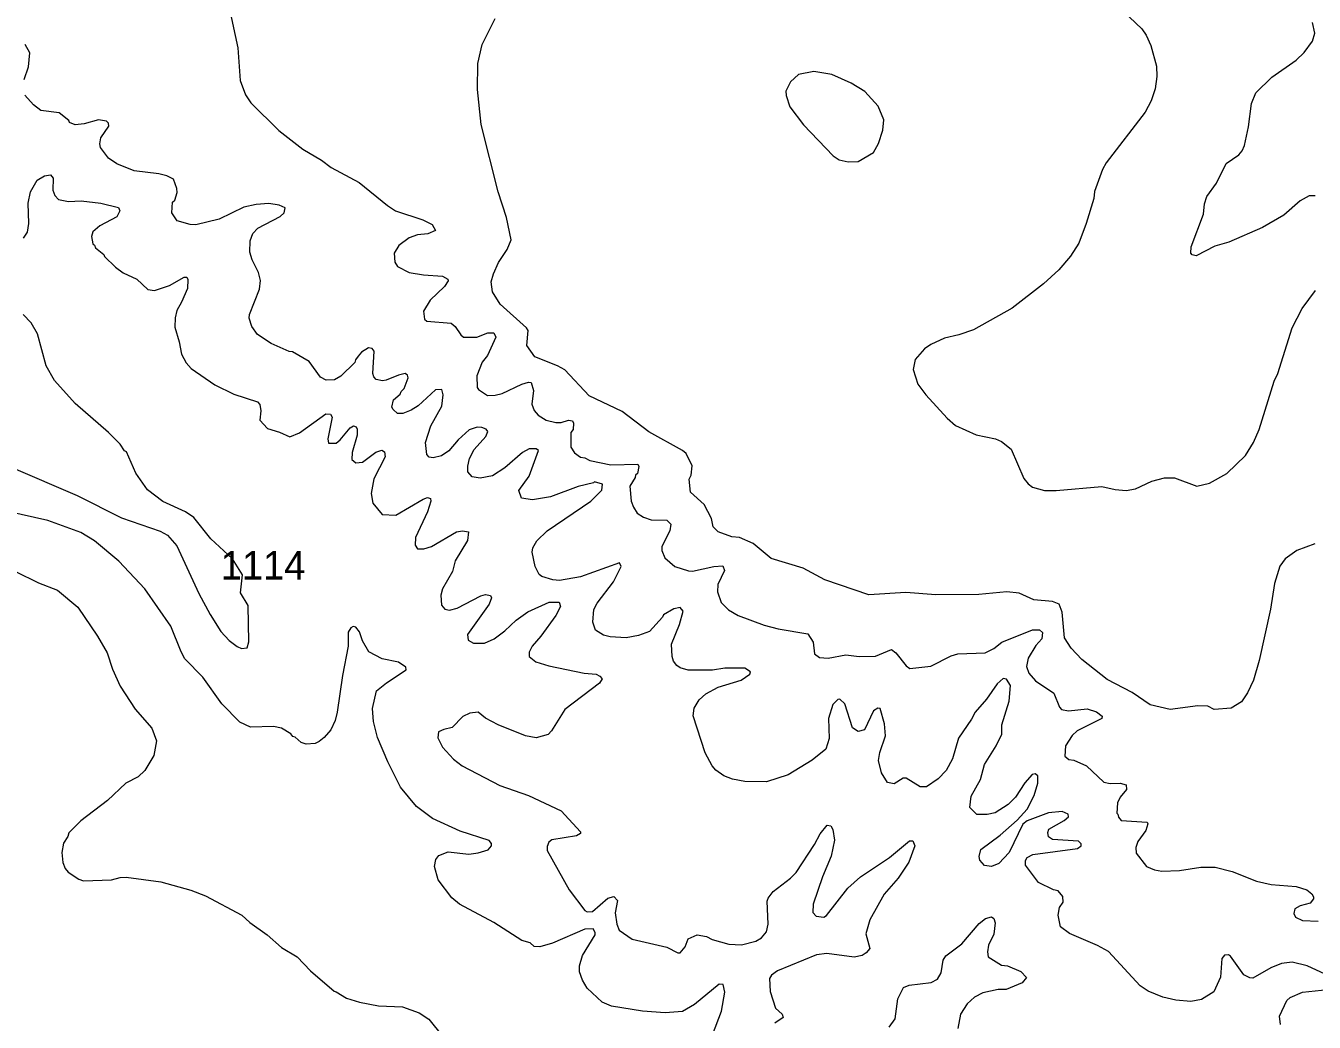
# Model space of a CAD drawing. Header units: kilometres. Extents: x 178.1 to 232.4, y 8228.7 to 8284.8.
# Drawn here: x 184.61 to 191.87, y 8263.2 to 8268.81 of the extents above; entities that cross this region are included whole.
import ezdxf

# ---------------------------------------------------------------- set-up
doc = ezdxf.new("R2010")
doc.units = ezdxf.units.KM
for name, color, linetype in [('1', 7, 'Continuous'), ('2', 7, 'Continuous'), ('21', 7, 'Continuous')]:
    doc.layers.add(name, color=color, linetype=linetype)
doc.styles.add('dgn002', font='dgn002.shx')

msp = doc.modelspace()

# ---------------------------------------------------------------- linework, layer by layer
at = {"layer": '1', "color": 5, "linetype": 'Continuous', "lineweight": 13, "flags": 128}
for points in [[(190.7948, 8268.8903), (190.8995, 8268.7919), (190.9245, 8268.7551), (190.9509, 8268.6974), (190.9832, 8268.5812), (190.9837, 8268.5231), (190.9747, 8268.453), (190.9526, 8268.3859), (190.9189, 8268.3222), (190.6997, 8268.0366), (190.6777, 8267.9991), (190.6332, 8267.8758), (190.6292, 8267.8373), (190.5871, 8267.6948), (190.5452, 8267.5848), (190.4983, 8267.5126), (190.4327, 8267.4346), (190.3465, 8267.3567), (190.1693, 8267.2188), (189.9513, 8267.0963), (189.87, 8267.0688), (189.7894, 8267.0501), (189.7118, 8267.0145), (189.6766, 8266.9895), (189.6231, 8266.9292), (189.6113, 8266.8745), (189.6389, 8266.7906), (189.6832, 8266.7319), (189.8036, 8266.5993), (189.8504, 8266.5589), (189.9663, 8266.5053), (190.0749, 8266.4836), (190.1101, 8266.4689), (190.1636, 8266.4247), (190.2354, 8266.2604), (190.2606, 8266.2296), (190.2843, 8266.212), (190.3524, 8266.1932), (190.4176, 8266.1929), (190.675, 8266.2158), (190.7489, 8266.1982), (190.8107, 8266.193), (190.8645, 8266.2021), (190.9565, 8266.2452), (191.0279, 8266.2636), (191.0832, 8266.2637), (191.2098, 8266.2162), (191.2814, 8266.2341), (191.379, 8266.2889), (191.4838, 8266.3905)], [(187.1583, 8268.4505), (187.1599, 8268.5954), (187.1856, 8268.7031), (187.2583, 8268.8488)], [(187.2753, 8267.8744), (187.1798, 8268.253), (187.1583, 8268.4505)], [(187.2764, 8267.4761), (187.3264, 8267.55), (187.3488, 8267.6042), (187.3213, 8267.7296), (187.2753, 8267.8744)], [(191.8733, 8265.8929), (191.772, 8265.8554), (191.7062, 8265.8077), (191.6763, 8265.7674), (191.6469, 8265.6695), (191.6238, 8265.5246), (191.5612, 8265.235), (191.528, 8265.1256), (191.4957, 8265.0547), (191.4607, 8265.003), (191.4036, 8264.9671), (191.307, 8264.9602), (191.2724, 8264.9787), (191.2156, 8264.9814), (191.0594, 8264.9601), (190.9475, 8264.9856), (190.8462, 8265.0559), (190.7049, 8265.1283), (190.5612, 8265.241), (190.5024, 8265.3048), (190.4652, 8265.3642), (190.4516, 8265.5082), (190.4349, 8265.5521), (190.3976, 8265.5683), (190.2922, 8265.5764), (190.2082, 8265.615), (190.1389, 8265.6216), (189.9819, 8265.607), (189.7388, 8265.6055), (189.5713, 8265.6185), (189.3623, 8265.6056), (189.1154, 8265.6893), (188.9928, 8265.7552), (188.8132, 8265.8092), (188.7113, 8265.8951), (188.6331, 8265.9288), (188.5902, 8265.9318), (188.5147, 8265.961), (188.4862, 8265.9883), (188.4765, 8266.0349), (188.4344, 8266.1145), (188.358, 8266.1838), (188.35, 8266.2558), (188.3615, 8266.2793), (188.368, 8266.3314), (188.3329, 8266.4008), (188.313, 8266.4188), (188.1226, 8266.5228), (187.973, 8266.6373), (187.7877, 8266.7259), (187.6496, 8266.8714), (187.6083, 8266.8953), (187.4805, 8266.9459), (187.4367, 8267.0094), (187.443, 8267.0931), (187.4351, 8267.1091), (187.2867, 8267.2415), (187.2422, 8267.3113), (187.2357, 8267.3673), (187.2482, 8267.4122), (187.2764, 8267.4761)], [(191.802, 8267.2174), (191.8773, 8267.3187)], [(191.666, 8266.8511), (191.7473, 8267.1081), (191.802, 8267.2174)], [(191.4838, 8266.3905), (191.5295, 8266.4622), (191.5614, 8266.5361), (191.6451, 8266.8078), (191.666, 8266.8511)]]:
    msp.add_lwpolyline(points, dxfattribs=at)
at = {"layer": '2', "color": 3, "linetype": 'Continuous', "lineweight": 0, "flags": 128}
for points in [[(185.7586, 8268.9198), (185.8086, 8268.6843), (185.8215, 8268.5013), (185.8524, 8268.4196), (185.8812, 8268.3758), (186.04, 8268.22), (186.174, 8268.1138), (186.2803, 8268.0515), (186.3337, 8268.0118), (186.4916, 8267.9261), (186.6524, 8267.7966), (186.6973, 8267.7675), (186.8504, 8267.7171), (186.9026, 8267.6893), (186.922, 8267.6561), (186.8788, 8267.6384), (186.8202, 8267.6328), (186.7735, 8267.6159), (186.7147, 8267.5716), (186.6894, 8267.5294), (186.6926, 8267.4776), (186.7075, 8267.4542), (186.7741, 8267.4195), (186.8538, 8267.4061), (186.9622, 8267.3984), (186.9907, 8267.3817), (186.993, 8267.3724), (186.9726, 8267.3403), (186.8928, 8267.2639), (186.8543, 8267.2027), (186.8602, 8267.1571), (186.8723, 8267.1454), (187.0107, 8267.1344), (187.0333, 8267.1157), (187.0643, 8267.0686), (187.0795, 8267.0558), (187.1543, 8267.0566), (187.2159, 8267.0799), (187.2507, 8267.0805), (187.2615, 8267.0561)], [(191.8757, 8267.8514), (191.8431, 8267.8515), (191.791, 8267.8236), (191.6995, 8267.7419), (191.5798, 8267.6736), (191.3894, 8267.5902), (191.3104, 8267.5686), (191.2063, 8267.5134), (191.1825, 8267.5186), (191.1762, 8267.5289), (191.178, 8267.5639), (191.2478, 8267.7478), (191.2521, 8267.8067), (191.2656, 8267.8469), (191.3212, 8267.9218), (191.3744, 8268.0336), (191.4455, 8268.0821), (191.4652, 8268.1047), (191.4787, 8268.1346), (191.5003, 8268.2405), (191.5175, 8268.3712), (191.5416, 8268.4315), (191.6321, 8268.5203), (191.7689, 8268.6152), (191.8144, 8268.6582), (191.8607, 8268.7228), (191.8738, 8268.7665), (191.8605, 8268.8263)], [(184.6052, 8268.5057), (184.63, 8268.577), (184.6382, 8268.6566), (184.612, 8268.7041)], [(189.3407, 8268.4382), (189.2621, 8268.4848), (189.1538, 8268.5342), (189.0527, 8268.5516), (188.9661, 8268.5351), (188.9221, 8268.4934), (188.8949, 8268.4403), (188.897, 8268.4159), (188.9179, 8268.3525), (188.9952, 8268.2506), (189.1615, 8268.076), (189.1946, 8268.0548), (189.2454, 8268.043), (189.3028, 8268.0448), (189.3878, 8268.0952), (189.4164, 8268.1468), (189.4409, 8268.2202), (189.446, 8268.2799), (189.4158, 8268.3568), (189.3407, 8268.4382)], [(185.9123, 8267.8027), (185.8431, 8267.7878), (185.7034, 8267.72), (185.572, 8267.6886), (185.5397, 8267.6899), (185.4673, 8267.7102), (185.4366, 8267.7565), (185.4414, 8267.8161), (185.4543, 8267.8275), (185.4677, 8267.8693), (185.4657, 8267.8931), (185.4469, 8267.9448), (185.408, 8267.9639), (185.3631, 8267.9753), (185.2242, 8267.992), (185.127, 8268.0308), (185.081, 8268.0628), (185.0346, 8268.1232), (185.0316, 8268.1436), (185.0378, 8268.1774), (185.0822, 8268.2437), (185.0806, 8268.2602), (185.0694, 8268.2718), (185.0241, 8268.28), (184.9437, 8268.2569), (184.8929, 8268.2507), (184.8614, 8268.2644), (184.8562, 8268.2757), (184.8027, 8268.3181), (184.6997, 8268.3313), (184.6583, 8268.3637), (184.6092, 8268.4174)], [(184.6014, 8267.6134), (184.6241, 8267.6466), (184.6316, 8267.6948), (184.6285, 8267.8099), (184.642, 8267.8747), (184.6784, 8267.9397), (184.7197, 8267.9646), (184.7543, 8267.9688), (184.7681, 8267.9515), (184.7668, 8267.8824), (184.7788, 8267.8536), (184.7988, 8267.8312), (184.8547, 8267.8189), (184.9256, 8267.8225), (185.0365, 8267.8109), (185.1363, 8267.7864), (185.1448, 8267.7675), (185.128, 8267.7335), (185.032, 8267.6817), (184.9925, 8267.6482), (184.9855, 8267.6233), (184.9921, 8267.581), (185.0016, 8267.5738), (185.0064, 8267.5579), (185.0542, 8267.5211), (185.058, 8267.5097)], [(186.0689, 8267.7557), (186.0745, 8267.7845), (186.0425, 8267.7998), (185.9838, 8267.809), (185.9123, 8267.8027)], [(185.8767, 8267.5336), (185.8776, 8267.5975), (185.8938, 8267.6398), (185.921, 8267.6699), (186.0477, 8267.7357), (186.0689, 8267.7557)], [(185.058, 8267.5097), (185.1194, 8267.45), (185.1638, 8267.418), (185.24, 8267.3817), (185.3023, 8267.3239)], [(187.9584, 8265.7854), (187.7386, 8265.7072), (187.6207, 8265.686), (187.5819, 8265.6891), (187.5215, 8265.7078), (187.5058, 8265.7207), (187.4835, 8265.7658), (187.4665, 8265.8451), (187.4695, 8265.8701), (187.4925, 8265.9086), (187.5511, 8265.9652), (187.7968, 8266.1321), (187.8579, 8266.1953), (187.8618, 8266.228), (187.8173, 8266.2422), (187.8112, 8266.2359), (187.7261, 8266.2159), (187.5688, 8266.157), (187.4679, 8266.1403), (187.4071, 8266.1489), (187.3918, 8266.1934), (187.4502, 8266.2733), (187.5018, 8266.4182), (187.4887, 8266.4279), (187.4496, 8266.4265), (187.4121, 8266.4066), (187.3119, 8266.3201), (187.2436, 8266.2759), (187.1737, 8266.2621), (187.1277, 8266.2701), (187.104, 8266.2979), (187.104, 8266.3305), (187.1143, 8266.3736), (187.1389, 8266.4239), (187.2049, 8266.4972), (187.2171, 8266.524), (187.2078, 8266.5373), (187.1828, 8266.5467), (187.156, 8266.5483), (187.1116, 8266.5342), (187.049, 8266.4788), (186.9974, 8266.4158), (186.9563, 8266.3874), (186.909, 8266.3758), (186.8857, 8266.3796), (186.8737, 8266.3945), (186.8655, 8266.4635), (186.8955, 8266.5564), (186.9576, 8266.6676), (186.9657, 8266.7303), (186.9582, 8266.7605), (186.9217, 8266.7591), (186.8238, 8266.6702), (186.7853, 8266.6443), (186.7385, 8266.626), (186.7074, 8266.6261), (186.6827, 8266.6479), (186.6761, 8266.662), (186.6863, 8266.7034), (186.7236, 8266.7352), (186.7288, 8266.7509), (186.7447, 8266.7671), (186.7678, 8266.8265), (186.7638, 8266.8427), (186.7519, 8266.851), (186.713, 8266.8422), (186.6446, 8266.8131), (186.6226, 8266.8103), (186.5884, 8266.8173), (186.5748, 8266.8333), (186.5691, 8266.852), (186.5771, 8266.9774), (186.5655, 8266.9912), (186.5452, 8266.9955), (186.5059, 8266.9707), (186.4872, 8266.9494), (186.4721, 8266.9285), (186.4674, 8266.9127), (186.3895, 8266.8366), (186.3534, 8266.8154), (186.3066, 8266.8135), (186.2741, 8266.8305), (186.21, 8266.9184), (186.1159, 8266.9733), (186.0977, 8266.976), (185.9959, 8267.0201), (185.9193, 8267.0713), (185.8885, 8267.1161), (185.8729, 8267.1633), (185.8745, 8267.1837), (185.9311, 8267.3262), (185.9366, 8267.3754), (185.9255, 8267.4202), (185.889, 8267.4906), (185.8767, 8267.5336)], [(185.3023, 8267.3239), (185.3399, 8267.3189), (185.4245, 8267.3465)], [(185.4245, 8267.3465), (185.5073, 8267.3943), (185.521, 8267.3932), (185.5269, 8267.3805), (185.5251, 8267.3306), (185.492, 8267.2526), (185.4644, 8267.2062), (185.456, 8267.165), (185.4547, 8267.1121), (185.4793, 8267.0291), (185.4907, 8266.9595), (185.5177, 8266.9117), (185.5463, 8266.8804), (185.6792, 8266.7883), (185.7865, 8266.7348), (185.9195, 8266.6909), (185.9332, 8266.6772), (185.9383, 8266.6407), (185.9322, 8266.5882), (185.975, 8266.542), (186.0432, 8266.5206), (186.102, 8266.4945), (186.1568, 8266.5168), (186.3046, 8266.6241), (186.3302, 8266.6221), (186.3398, 8266.6052), (186.3156, 8266.4833), (186.3199, 8266.4592), (186.3617, 8266.4601), (186.3844, 8266.4774), (186.4409, 8266.5453), (186.4604, 8266.5562), (186.4744, 8266.5503), (186.4816, 8266.5379), (186.4816, 8266.5043), (186.4521, 8266.4063), (186.4505, 8266.3668), (186.4732, 8266.3477), (186.5107, 8266.3527), (186.5851, 8266.4093), (186.62, 8266.4199), (186.6348, 8266.411), (186.6394, 8266.3823), (186.574, 8266.2587), (186.5592, 8266.1755), (186.5692, 8266.1206), (186.6222, 8266.0572), (186.699, 8266.0547), (186.8517, 8266.1441), (186.8773, 8266.1532), (186.8932, 8266.1474), (186.8953, 8266.1325), (186.8772, 8266.0725), (186.8096, 8265.9279), (186.808, 8265.8851), (186.8213, 8265.8653), (186.8569, 8265.8638), (186.8986, 8265.8779), (187.0396, 8265.9608), (187.0743, 8265.9657), (187.1073, 8265.9601), (187.1019, 8265.9113), (187.0333, 8265.7972), (187.0175, 8265.7374), (186.9616, 8265.6387), (186.9525, 8265.603), (186.9559, 8265.548), (186.9745, 8265.5246), (187.0005, 8265.5182), (187.0435, 8265.5311), (187.1769, 8265.6004), (187.2044, 8265.607), (187.2324, 8265.6011), (187.2368, 8265.5881), (187.2239, 8265.5527), (187.1027, 8265.3817), (187.1062, 8265.3502), (187.1357, 8265.3341), (187.198, 8265.3326), (187.2515, 8265.3576), (187.313, 8265.4028), (187.3759, 8265.4637), (187.4424, 8265.5094), (187.5615, 8265.564), (187.6189, 8265.5649), (187.6251, 8265.5399), (187.5996, 8265.4891), (187.5152, 8265.3731), (187.4659, 8265.3159), (187.4486, 8265.2824), (187.4496, 8265.259), (187.4869, 8265.2287), (187.5609, 8265.2055), (187.7584, 8265.1644), (187.8274, 8265.1593)], [(184.5325, 8266.3247), (184.9044, 8266.1651), (185.1544, 8266.0386), (185.3723, 8265.9641), (185.4123, 8265.9422), (185.4653, 8265.8804), (185.5883, 8265.6129), (185.6522, 8265.4951), (185.7133, 8265.3983), (185.7603, 8265.3492), (185.8054, 8265.3149), (185.83, 8265.3042), (185.8615, 8265.3071), (185.871, 8265.3418), (185.8661, 8265.545), (185.8237, 8265.6168), (185.8359, 8265.7179), (185.7788, 8265.8077), (185.6559, 8265.921), (185.5605, 8266.0408), (185.5139, 8266.0727), (185.3867, 8266.1317), (185.3, 8266.1963), (185.2344, 8266.2911), (185.1813, 8266.4113), (185.1704, 8266.4167), (185.1463, 8266.4535), (185.0809, 8266.5188), (184.8928, 8266.6823), (184.7769, 8266.8113), (184.7296, 8266.8952), (184.6815, 8267.0739), (184.6454, 8267.1356), (184.6006, 8267.1832)], [(187.2615, 8267.0561), (187.2154, 8266.9519), (187.1844, 8266.9148), (187.155, 8266.8381), (187.1566, 8266.7733)], [(187.1566, 8266.7733), (187.164, 8266.7615), (187.2155, 8266.7282)], [(187.2155, 8266.7282), (187.2586, 8266.7296), (187.2981, 8266.7395), (187.4082, 8266.7909), (187.4457, 8266.8017), (187.4602, 8266.8001), (187.4743, 8266.7564), (187.4647, 8266.6787), (187.4781, 8266.6429), (187.5003, 8266.6164), (187.545, 8266.588), (187.5997, 8266.5751), (187.63, 8266.5764), (187.6701, 8266.5878), (187.6939, 8266.5849), (187.6995, 8266.5723), (187.6967, 8266.5369), (187.6848, 8266.5197), (187.6836, 8266.4366), (187.705, 8266.4053), (187.7395, 8266.3809), (187.7639, 8266.377), (187.792, 8266.3625), (187.909, 8266.3365), (188.0619, 8266.3404), (188.0665, 8266.3278), (188.0604, 8266.2877), (188.0492, 8266.2799), (188.0469, 8266.2661), (188.0157, 8266.2178), (188.0243, 8266.133), (188.0363, 8266.0995), (188.0581, 8266.0653), (188.0929, 8266.0425), (188.1364, 8266.0285), (188.2255, 8266.0266), (188.2475, 8266.0029), (188.2411, 8265.965), (188.1971, 8265.8769), (188.1975, 8265.8547), (188.2131, 8265.8133), (188.2693, 8265.7651), (188.346, 8265.7406), (188.3685, 8265.7388), (188.4888, 8265.7653), (188.5408, 8265.7692), (188.5488, 8265.7415), (188.5123, 8265.663), (188.5095, 8265.6216), (188.5313, 8265.563), (188.5718, 8265.5206), (188.6261, 8265.4895), (188.7729, 8265.4342), (188.8521, 8265.4133), (189.0191, 8265.3851), (189.0492, 8265.3384), (189.0565, 8265.2731), (189.0853, 8265.2529), (189.1327, 8265.2495), (189.2325, 8265.2677), (189.3081, 8265.2581), (189.4007, 8265.2597), (189.4906, 8265.2972), (189.5146, 8265.2782), (189.5722, 8265.2053), (189.5935, 8265.1906), (189.7125, 8265.2042), (189.8264, 8265.2629), (189.8645, 8265.2741), (190.0174, 8265.2788), (190.0671, 8265.3039), (190.1123, 8265.3383), (190.2834, 8265.4075), (190.3228, 8265.4077), (190.3398, 8265.3936), (190.3364, 8265.3569), (190.3022, 8265.3204), (190.2598, 8265.2483), (190.2496, 8265.2014), (190.2637, 8265.1652), (190.3014, 8265.1209), (190.4041, 8265.052), (190.4368, 8264.9723), (190.4471, 8264.9603), (190.4869, 8264.9518), (190.5928, 8264.9634), (190.6445, 8264.9467), (190.6756, 8264.923), (190.6747, 8264.9086), (190.5363, 8264.839), (190.5078, 8264.8136), (190.4702, 8264.7557), (190.4656, 8264.6982), (190.4889, 8264.6776), (190.5171, 8264.6754)], [(186.2951, 8264.8016), (186.2677, 8264.7792), (186.2447, 8264.7692), (186.194, 8264.7649), (186.1646, 8264.7739), (186.1325, 8264.805), (186.1182, 8264.8089), (186.1068, 8264.8227), (186.0556, 8264.8551), (186.0102, 8264.8647), (185.8801, 8264.8614), (185.8196, 8264.8891), (185.7181, 8264.9925), (185.6119, 8265.1416), (185.5112, 8265.2443), (185.4897, 8265.2837), (185.4311, 8265.4298), (185.2849, 8265.6398), (185.138, 8265.7951), (185.0017, 8265.9089), (184.9246, 8265.9559), (184.7395, 8266.0235), (184.4374, 8266.0907)], [(187.9236, 8265.6795), (187.9683, 8265.7643), (187.9584, 8265.7854)], [(184.5565, 8265.7366), (184.6856, 8265.6738), (184.7928, 8265.6314), (184.9068, 8265.5355), (185.0184, 8265.3732), (185.0726, 8265.2793), (185.1024, 8265.1878), (185.1452, 8265.0905), (185.2308, 8264.9618), (185.3236, 8264.8543), (185.3507, 8264.7833), (185.3361, 8264.7007), (185.285, 8264.6161), (185.2466, 8264.5812), (185.1782, 8264.545), (185.0743, 8264.4482), (184.9247, 8264.3329), (184.8578, 8264.2656), (184.852, 8264.2442), (184.827, 8264.208), (184.8177, 8264.1546), (184.8236, 8264.0991), (184.8359, 8264.0648), (184.8536, 8264.0436), (184.913, 8264.0056), (184.9392, 8263.9956), (185.0969, 8264.0013), (185.1453, 8264.0151), (185.1797, 8264.017), (185.3755, 8263.9895)], [(187.8677, 8265.3784), (187.8234, 8265.4061), (187.8076, 8265.4511), (187.8136, 8265.522), (187.8325, 8265.5576), (187.9236, 8265.6795)], [(189.9935, 8264.1722), (190.1029, 8264.2523), (190.1979, 8264.3374), (190.2541, 8264.3997), (190.2928, 8264.4754), (190.3133, 8264.5455), (190.3149, 8264.5862), (190.2993, 8264.5974), (190.2831, 8264.5936), (190.2411, 8264.5474), (190.189, 8264.4668), (190.1468, 8264.4248), (190.0739, 8264.3779), (190.0287, 8264.3693), (189.9713, 8264.3694), (189.9319, 8264.4078), (189.9382, 8264.4716), (189.9908, 8264.5668), (190.014, 8264.6512), (190.0789, 8264.7555), (190.1105, 8264.822), (190.1119, 8264.8733), (190.152, 8265.0072), (190.1602, 8265.0953), (190.1377, 8265.1314), (190.1192, 8265.134), (190.0848, 8265.1049), (190.0254, 8265.0178), (189.9618, 8264.9458), (189.9412, 8264.9052), (189.867, 8264.799), (189.8336, 8264.6827), (189.7982, 8264.6161), (189.7527, 8264.569), (189.6874, 8264.5255), (189.6519, 8264.5256), (189.5721, 8264.5732), (189.5556, 8264.573), (189.5051, 8264.5423), (189.4681, 8264.5482), (189.433, 8264.603), (189.4166, 8264.6726), (189.4248, 8264.7181), (189.456, 8264.811), (189.451, 8264.8801), (189.4268, 8264.9653), (189.4126, 8264.9675), (189.3882, 8264.9523), (189.3389, 8264.8452), (189.3021, 8264.8368), (189.2699, 8264.8571), (189.2271, 8264.9913), (189.1996, 8265.0176), (189.1876, 8265.0171), (189.1604, 8264.9872), (189.1351, 8264.9091), (189.1383, 8264.7972), (189.12, 8264.7367), (189.0441, 8264.6756), (188.9073, 8264.5928), (188.786, 8264.5529), (188.6645, 8264.5552), (188.5946, 8264.5685), (188.5457, 8264.587), (188.5014, 8264.6194), (188.4803, 8264.6434), (188.4402, 8264.7155), (188.3731, 8264.9247), (188.3794, 8264.9676), (188.406, 8265.0145), (188.4443, 8265.0476), (188.5137, 8265.0853), (188.6439, 8265.1244), (188.6927, 8265.1583), (188.6956, 8265.1723), (188.6643, 8265.1922), (188.5517, 8265.1921), (188.4825, 8265.1823), (188.3458, 8265.1823), (188.2996, 8265.1953), (188.281, 8265.207), (188.2628, 8265.2318), (188.2545, 8265.258), (188.2512, 8265.3276), (188.297, 8265.4384), (188.3174, 8265.5131), (188.2991, 8265.5341), (188.2634, 8265.5265), (188.2056, 8265.4933), (188.2011, 8265.4799), (188.1263, 8265.3985), (188.0658, 8265.3767), (187.996, 8265.3634), (187.9053, 8265.3681), (187.8677, 8265.3784)], [(186.4309, 8265.3962), (186.4306, 8265.3172), (186.3975, 8265.1511), (186.3679, 8264.9446), (186.3563, 8264.8986)], [(188.4827, 8263.1288), (188.5324, 8263.2623), (188.5506, 8263.3691), (188.5421, 8263.4124), (188.5202, 8263.4135), (188.3812, 8263.2992), (188.3135, 8263.26), (188.2159, 8263.2532), (188.0876, 8263.2611), (187.9137, 8263.2895), (187.861, 8263.3118), (187.7755, 8263.3915), (187.7495, 8263.4369), (187.7328, 8263.4837), (187.7328, 8263.5175), (187.7493, 8263.5758), (187.8216, 8263.6915), (187.8216, 8263.7053), (187.8102, 8263.7248), (187.7631, 8263.724), (187.5817, 8263.6445), (187.5095, 8263.6239), (187.4783, 8263.6264), (187.455, 8263.6461), (187.4087, 8263.6605), (187.2503, 8263.7601), (187.0579, 8263.864), (187.0131, 8263.9007), (186.9371, 8264.0019), (186.9167, 8264.0753), (186.9234, 8264.1156), (186.9415, 8264.1387), (186.9937, 8264.1583), (187.1098, 8264.1455), (187.1625, 8264.1527), (187.2195, 8264.1705), (187.2369, 8264.1934), (187.2371, 8264.2053), (187.2246, 8264.2222), (187.0605, 8264.2752), (186.9056, 8264.3462), (186.8148, 8264.4148), (186.724, 8264.5233), (186.6527, 8264.6661), (186.5955, 8264.8031), (186.573, 8264.8921), (186.5674, 8264.9657), (186.5893, 8265.0657), (186.6459, 8265.1107), (186.7576, 8265.184), (186.7552, 8265.1989), (186.7141, 8265.2264), (186.6215, 8265.2444), (186.5467, 8265.2854), (186.5101, 8265.3461), (186.4938, 8265.398), (186.4733, 8265.4239), (186.4577, 8265.4272), (186.4443, 8265.4193), (186.4309, 8265.3962)], [(187.8274, 8265.1593), (187.8475, 8265.1479), (187.8603, 8265.1318), (187.8447, 8265.1083), (187.6496, 8264.9603)], [(187.5561, 8264.8184), (187.4892, 8264.8005), (187.4292, 8264.8122), (187.2745, 8264.8732), (187.2033, 8264.9121), (187.163, 8264.9459), (187.1148, 8264.94), (187.0757, 8264.9213), (187.0158, 8264.858), (186.9683, 8264.8478), (186.9391, 8264.8342), (186.9344, 8264.8002), (186.9619, 8264.7486), (187.0227, 8264.6807), (187.073, 8264.6434), (187.2836, 8264.5328), (187.4463, 8264.476), (187.63, 8264.3892), (187.738, 8264.2717), (187.7382, 8264.2613), (187.7168, 8264.2492), (187.578, 8264.2257), (187.5605, 8264.2125), (187.5503, 8264.1888), (187.55, 8264.1666), (187.6743, 8263.9458), (187.7623, 8263.828), (187.776, 8263.8207), (187.8059, 8263.8231), (187.8927, 8263.8974), (187.9255, 8263.9073), (187.9463, 8263.8855), (187.9336, 8263.8154), (187.943, 8263.7517), (187.9567, 8263.7173), (188.0288, 8263.6665), (188.2251, 8263.6223), (188.2863, 8263.5905), (188.2993, 8263.5896), (188.3282, 8263.6238), (188.3441, 8263.6683), (188.3949, 8263.691), (188.4474, 8263.6828), (188.4795, 8263.6659), (188.5747, 8263.6385), (188.6445, 8263.6351), (188.7268, 8263.6565), (188.7575, 8263.6748), (188.7858, 8263.7093), (188.796, 8263.7509), (188.7895, 8263.8805), (188.7951, 8263.8976), (188.8235, 8263.9356), (188.9216, 8264.0108), (188.9523, 8264.0428), (189.0569, 8264.2), (189.089, 8264.2605), (189.1272, 8264.3094), (189.1481, 8264.3045), (189.1601, 8264.2854), (189.1696, 8264.2236), (189.1511, 8264.1348), (189.1016, 8264.0188), (189.0493, 8263.8649), (189.0466, 8263.8179), (189.0661, 8263.7966), (189.1092, 8263.7903), (189.1248, 8263.7995), (189.2438, 8263.9544), (189.3164, 8264.0178), (189.4795, 8264.1263), (189.5912, 8264.2205), (189.6099, 8264.2198), (189.6218, 8264.1921), (189.588, 8264.1002), (189.5283, 8264.0104), (189.4479, 8263.9197), (189.3672, 8263.7766), (189.3459, 8263.6976), (189.3671, 8263.6151), (189.3479, 8263.5896), (189.3243, 8263.5752), (189.2799, 8263.566), (189.1259, 8263.5856), (189.0673, 8263.5794), (188.8481, 8263.4898), (188.8143, 8263.4639), (188.8022, 8263.4467), (188.8076, 8263.3717), (188.8359, 8263.278), (188.8739, 8263.2446), (188.8792, 8263.2266), (188.8328, 8263.1942)], [(187.6496, 8264.9603), (187.5758, 8264.8395), (187.5561, 8264.8184)], [(186.3563, 8264.8986), (186.3319, 8264.8453), (186.2951, 8264.8016)], [(190.5171, 8264.6754), (190.588, 8264.6432), (190.6857, 8264.5512), (190.7218, 8264.5437), (190.7777, 8264.5451)], [(190.8141, 8264.5096), (190.777, 8264.4658), (190.7625, 8264.4339), (190.7582, 8264.3764), (190.7648, 8264.3714), (190.7682, 8264.3531), (190.784, 8264.336), (190.9296, 8264.3267), (190.9337, 8264.3156), (190.9223, 8264.2797), (190.8768, 8264.2164), (190.8666, 8264.1831), (190.8676, 8264.152), (190.9265, 8264.0761), (190.9719, 8264.0575), (191.0134, 8264.0499), (191.1112, 8264.0545), (191.2327, 8264.0728), (191.3124, 8264.0726), (191.4086, 8264.0484), (191.5455, 8263.9938), (191.6285, 8263.9756), (191.7693, 8263.964), (191.8292, 8263.9444), (191.8569, 8263.9233), (191.8672, 8263.9064), (191.8672, 8263.8937), (191.8476, 8263.8706), (191.7919, 8263.8555), (191.7622, 8263.8372), (191.7558, 8263.8123), (191.7661, 8263.7913), (191.8049, 8263.7719), (191.8924, 8263.7683)], [(190.7777, 8264.5451), (190.8124, 8264.5361), (190.8141, 8264.5096)], [(192.0052, 8263.4355), (191.8305, 8263.5167), (191.7471, 8263.5378), (191.6864, 8263.5296), (191.6272, 8263.505), (191.5258, 8263.4476), (191.5087, 8263.4492), (191.4745, 8263.4658), (191.3995, 8263.5711), (191.3877, 8263.5789), (191.3647, 8263.5775), (191.3506, 8263.5584), (191.3421, 8263.4534), (191.3059, 8263.3702), (191.2367, 8263.3279), (191.1761, 8263.3158), (191.0922, 8263.3231), (191.0182, 8263.3405), (190.9349, 8263.3753), (190.8906, 8263.4037), (190.7119, 8263.5971), (190.6494, 8263.6317), (190.492, 8263.6989), (190.4415, 8263.7359), (190.4293, 8263.8031), (190.4353, 8263.8461), (190.4565, 8263.8763), (190.4547, 8263.9069), (190.4286, 8263.9393), (190.4019, 8263.9449), (190.317, 8263.9859), (190.2447, 8264.0846), (190.2447, 8264.1106), (190.2541, 8264.1263), (190.2867, 8264.1433), (190.5383, 8264.1772), (190.5581, 8264.1926), (190.5573, 8264.2035), (190.544, 8264.2195), (190.3971, 8264.2277), (190.3746, 8264.2431), (190.3699, 8264.2685), (190.3766, 8264.287), (190.4622, 8264.335), (190.4861, 8264.3562), (190.4851, 8264.3701), (190.4504, 8264.3856), (190.3735, 8264.379), (190.2544, 8264.3328), (190.2306, 8264.3136), (190.1522, 8264.1553)], [(189.9875, 8264.1124), (189.9846, 8264.1328), (189.9935, 8264.1722)], [(190.1522, 8264.1553), (190.0949, 8264.0924), (190.0527, 8264.0768), (190.0133, 8264.0821), (189.9875, 8264.1124)], [(185.3755, 8263.9895), (185.545, 8263.9427), (185.6259, 8263.9106), (185.8305, 8263.8025), (185.8772, 8263.7609)], [(189.4762, 8263.1714), (189.51, 8263.2189), (189.5258, 8263.3313), (189.5571, 8263.3949), (189.5894, 8263.4078), (189.713, 8263.4225), (189.7484, 8263.4421), (189.7695, 8263.478), (189.7803, 8263.5487), (189.7956, 8263.573), (189.8855, 8263.64), (189.983, 8263.7551), (190.0201, 8263.7828), (190.0532, 8263.7927), (190.0668, 8263.7841), (190.0748, 8263.7594), (190.0667, 8263.695), (190.0371, 8263.6343), (190.0306, 8263.5955), (190.034, 8263.5677), (190.1098, 8263.5216), (190.1439, 8263.5179), (190.2178, 8263.4857), (190.2505, 8263.4515), (190.2267, 8263.4213), (190.1359, 8263.3843), (190.0916, 8263.383), (190.0042, 8263.3651), (189.9575, 8263.3415), (189.9169, 8263.304), (189.8793, 8263.2441), (189.8628, 8263.165)], [(185.8772, 8263.7609), (185.9747, 8263.691), (186.0555, 8263.6204)], [(186.0555, 8263.6204), (186.1424, 8263.5674), (186.2183, 8263.4891), (186.3504, 8263.3736), (186.363, 8263.3714), (186.4214, 8263.3354), (186.4943, 8263.3126), (186.6009, 8263.2928), (186.7359, 8263.286), (186.8301, 8263.2533), (186.8853, 8263.2164), (186.9619, 8263.122)], [(191.6808, 8263.1863), (191.6749, 8263.2344), (191.716, 8263.3222), (191.7354, 8263.3386), (191.8049, 8263.3684), (191.9834, 8263.387)]]:
    msp.add_lwpolyline(points, dxfattribs=at)

# ---------------------------------------------------------------- texts
at = {"layer": '21', "color": 7, "linetype": 'Continuous', "lineweight": 0, "style": 'dgn002'}
msp.add_text('1114', height=0.16, dxfattribs=at).set_placement((185.7129, 8265.6916))

doc.saveas('drawing.dxf')
